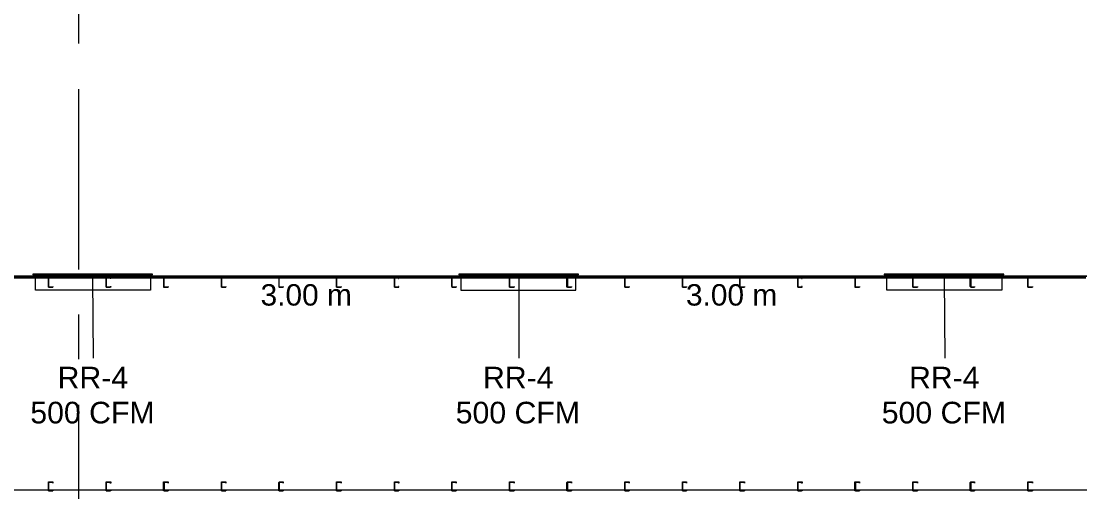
# Model space of a CAD drawing. Header units: metres. Extents: x 29 to 268, y -7 to 151.
# Drawn here: x 46.3 to 53.76, y 34.55 to 37.86 of the extents above; entities that cross this region are included whole.
import ezdxf

# ---------------------------------------------------------------- set-up
doc = ezdxf.new("R2010")
doc.units = ezdxf.units.M
doc.layers.add('HVAC - Ductos', color=5, linetype='Continuous', lineweight=50)
doc.layers.add('PDF2_Geometry', color=7, linetype='Continuous', true_color=0xaaaaaa)
doc.layers.add('PDF2_Text', color=7, linetype='Continuous')
doc.styles.add('PDF Helvetica', font='')
doc.styles.get('PDF Helvetica').set_extended_font_data('Helvetica')

msp = doc.modelspace()

# ---------------------------------------------------------------- linework, layer by layer
at = {"layer": 'HVAC - Ductos', "lineweight": 0}
for points in [[(46.3894, 36.0759), (46.4032, 36.0759), (46.4032, 36.0529), (47.2145, 36.0529), (47.2145, 35.9659), (46.4032, 35.9659), (46.4032, 36.0529), (47.2145, 36.0529), (47.2145, 36.0759), (47.2282, 36.0759), (47.2282, 36.0805), (46.3849, 36.0805), (46.3849, 36.0759), (47.2282, 36.0759)], [(47.2053, 36.0805), (46.4124, 36.0805)], [(46.8066, 36.0529), (46.8112, 35.4891)], [(47.2099, 36.0529), (47.2099, 36.0529)], [(49.387, 36.0759), (50.2304, 36.0759), (50.2304, 36.0805), (49.387, 36.0805), (49.387, 36.0759), (49.4008, 36.0759), (49.4008, 36.0529), (50.212, 36.0529), (49.4008, 36.0529), (49.4008, 35.9659), (50.212, 35.9659), (50.212, 36.0529), (50.212, 36.0759), (50.2258, 36.0759)], [(50.2028, 36.0805), (49.4099, 36.0805)], [(49.8087, 36.0529), (49.8087, 35.4891)], [(50.2074, 36.0529), (50.2074, 36.0529)], [(52.3891, 36.0759), (52.4029, 36.0759), (52.4029, 36.0529), (53.2141, 36.0529), (53.2141, 35.9659), (52.4029, 35.9659), (52.4029, 36.0529), (53.2141, 36.0529), (53.2141, 36.0759), (53.2279, 36.0759), (53.2279, 36.0805), (52.3845, 36.0805), (52.3845, 36.0759), (53.2279, 36.0759)], [(53.205, 36.0805), (52.412, 36.0805)], [(52.8062, 36.0529), (52.8108, 35.4891)], [(53.2095, 36.0529), (53.2095, 36.0529)]]:
    msp.add_lwpolyline(points, dxfattribs=at)
for points in [[(46.5316, 36.0529), (46.4124, 36.0529)], [(46.7699, 36.0529), (46.6094, 36.0529)], [(47.0082, 36.0529), (46.8478, 36.0529)], [(47.2099, 36.0529), (47.0862, 36.0529)], [(49.5337, 36.0529), (49.4099, 36.0529)], [(49.772, 36.0529), (49.6116, 36.0529)], [(50.0104, 36.0529), (49.85, 36.0529)], [(50.2074, 36.0529), (50.0882, 36.0529)], [(52.5312, 36.0529), (52.412, 36.0529)], [(52.7696, 36.0529), (52.6137, 36.0529)], [(53.0079, 36.0529), (52.8474, 36.0529)], [(53.2095, 36.0529), (53.0858, 36.0529)]]:
    msp.add_lwpolyline(points, close=True, dxfattribs=at)
at = {"layer": 'PDF2_Geometry', "lineweight": 0}
for points in [[(46.7057, 38.0192), (46.7057, 37.7029)], [(46.7057, 37.3821), (46.7057, 36.1125)], [(43.6532, 36.0529), (43.6532, 36.0483), (43.6532, 36.0529), (43.6578, 36.0529), (43.6853, 36.0529), (43.6853, 36.0667), (43.887, 36.0667), (44.7303, 36.0667), (46.3849, 36.0667), (47.2282, 36.0667), (49.387, 36.0667), (49.387, 36.0529), (49.387, 36.0667), (50.2304, 36.0667), (52.3845, 36.0667), (53.2279, 36.0667), (55.4875, 36.0667)], [(44.7303, 36.0667), (46.3849, 36.0667), (46.3849, 36.0529), (46.3849, 36.0667), (47.2282, 36.0667), (49.387, 36.0667), (50.2304, 36.0667), (52.3845, 36.0667), (52.3845, 36.0529), (52.3845, 36.0667), (53.2279, 36.0667), (55.4875, 36.0667)], [(46.527, 36.0483), (46.527, 36.0483)], [(49.7766, 36.0483), (49.7766, 36.0483)], [(50.18, 36.0483), (50.18, 36.0483)], [(52.6183, 36.0483), (52.6183, 36.0483)], [(53.0216, 36.0483), (53.0216, 36.0483)], [(46.527, 35.9933), (46.527, 35.9933)], [(49.7766, 35.9933), (49.7766, 35.9933)], [(50.18, 35.9933), (50.18, 35.9933)], [(52.6183, 35.9933), (52.6183, 35.9933)], [(53.0216, 35.9933), (53.0216, 35.9933)], [(46.7057, 35.7963), (46.7057, 35.48)], [(46.7057, 35.1592), (46.7057, 33.8896)], [(47.3062, 34.5587), (46.9028, 34.5587), (46.4949, 34.5587), (46.0916, 34.5587), (45.6836, 34.5587), (45.2803, 34.5587)], [(46.527, 34.6092), (46.527, 34.6092)], [(46.527, 34.5587), (46.527, 34.5587)], [(46.9028, 34.6138), (46.9028, 34.6138)], [(46.9028, 34.5541), (46.9028, 34.5541)], [(46.9028, 34.5541), (46.9028, 34.5541)], [(47.3108, 34.6138), (47.3108, 34.6138)], [(50.1478, 34.5587), (49.7445, 34.5587), (49.3366, 34.5587), (48.9332, 34.5587), (48.5254, 34.5587), (48.122, 34.5587), (47.714, 34.5587), (47.3108, 34.5587)], [(47.3108, 34.5541), (47.3108, 34.5541)], [(47.3382, 34.6092), (47.3382, 34.6092)], [(47.3382, 34.5587), (47.3382, 34.5587)], [(47.714, 34.6138), (47.714, 34.6138)], [(47.714, 34.5541), (47.714, 34.5541)], [(47.714, 34.5541), (47.714, 34.5541)], [(47.7462, 34.6092), (47.7462, 34.6092)], [(47.7462, 34.5587), (47.7462, 34.5587)], [(48.122, 34.6138), (48.122, 34.6138)], [(48.122, 34.5541), (48.122, 34.5541)], [(48.1495, 34.6092), (48.1495, 34.6092)], [(48.1495, 34.5587), (48.1495, 34.5587)], [(48.5574, 34.6092), (48.5574, 34.6092)], [(48.5574, 34.5587), (48.5574, 34.5587)], [(48.9332, 34.6138), (48.9332, 34.6138)], [(48.9332, 34.5541), (48.9332, 34.5541)], [(48.9332, 34.5541), (48.9332, 34.5541)], [(49.3687, 34.6092), (49.3687, 34.6092)], [(49.3687, 34.5587), (49.3687, 34.5587)], [(49.7445, 34.6138), (49.7445, 34.6138)], [(49.7445, 34.5541), (49.7445, 34.5541)], [(49.7445, 34.5541), (49.7445, 34.5541)], [(49.7766, 34.6092), (49.7766, 34.6092)], [(49.7766, 34.5587), (49.7766, 34.5587)], [(50.1524, 34.6138), (50.1524, 34.6138)], [(52.1783, 34.5587), (51.775, 34.5587), (51.367, 34.5587), (50.9637, 34.5587), (50.5558, 34.5587), (50.1524, 34.5587)], [(50.1524, 34.5541), (50.1524, 34.5541)], [(50.18, 34.6092), (50.18, 34.6092)], [(50.18, 34.5587), (50.18, 34.5587)], [(50.5558, 34.6138), (50.5558, 34.6138)], [(50.5558, 34.5541), (50.5558, 34.5541)], [(50.5558, 34.5541), (50.5558, 34.5541)], [(50.5878, 34.6092), (50.5878, 34.6092)], [(50.5878, 34.5587), (50.5878, 34.5587)], [(50.9637, 34.6138), (50.9637, 34.6138)], [(50.9637, 34.5541), (50.9637, 34.5541)], [(50.9637, 34.5541), (50.9637, 34.5541)], [(50.9912, 34.6092), (50.9912, 34.6092)], [(50.9912, 34.5587), (50.9912, 34.5587)], [(51.3991, 34.6092), (51.3991, 34.6092)], [(51.3991, 34.5587), (51.3991, 34.5587)], [(51.775, 34.6138), (51.775, 34.6138)], [(51.775, 34.5541), (51.775, 34.5541)], [(51.775, 34.5541), (51.775, 34.5541)], [(52.1829, 34.6138), (52.1829, 34.6138)], [(52.9895, 34.5587), (52.5862, 34.5587), (52.1829, 34.5587)], [(52.1829, 34.5541), (52.1829, 34.5541)], [(52.2104, 34.6092), (52.2104, 34.6092)], [(52.2104, 34.5587), (52.2104, 34.5587)], [(52.5862, 34.6138), (52.5862, 34.6138)], [(52.5862, 34.5541), (52.5862, 34.5541)], [(52.5862, 34.5541), (52.5862, 34.5541)], [(52.6183, 34.6092), (52.6183, 34.6092)], [(52.6183, 34.5587), (52.6183, 34.5587)], [(52.9941, 34.6138), (52.9941, 34.6138)], [(55.0199, 34.5587), (54.6166, 34.5587), (54.2087, 34.5587), (53.8054, 34.5587), (53.3975, 34.5587), (52.9941, 34.5587)], [(52.9941, 34.5541), (52.9941, 34.5541)], [(53.0216, 34.6092), (53.0216, 34.6092)], [(53.0216, 34.5587), (53.0216, 34.5587)], [(53.3975, 34.6138), (53.3975, 34.6138)], [(53.3975, 34.5541), (53.3975, 34.5541)], [(53.3975, 34.5541), (53.3975, 34.5541)], [(53.4296, 34.6092), (53.4296, 34.6092)], [(53.4296, 34.5587), (53.4296, 34.5587)]]:
    msp.add_lwpolyline(points, dxfattribs=at)
for points in [[(46.3849, 36.0667), (46.3849, 36.0529), (46.119, 36.0529), (46.3849, 36.0529), (46.3849, 36.0667), (44.7303, 36.0667), (44.7303, 36.0529), (44.8724, 36.0529), (44.7303, 36.0529), (44.7303, 36.0667)], [(46.3849, 36.0529), (46.4994, 36.0529)], [(46.4994, 36.0529), (46.4949, 36.0529), (46.4949, 36.0483), (46.4949, 35.9933), (46.4949, 35.9888), (46.4994, 35.9888), (46.527, 35.9888), (46.527, 35.9933), (46.527, 35.9888), (46.4994, 35.9888), (46.4949, 35.9888), (46.4949, 35.9933), (46.4949, 36.0483), (46.4949, 36.0529), (46.4994, 36.0529), (46.527, 36.0529)], [(46.527, 36.0483), (46.527, 36.0529)], [(46.527, 36.0529), (46.9028, 36.0529)], [(46.9349, 36.0483), (46.9303, 36.0483), (46.9303, 36.0529), (46.9028, 36.0529), (46.9028, 36.0483), (46.9028, 35.9933), (46.9028, 35.9888), (46.9303, 35.9888), (46.9303, 35.9933), (46.9349, 35.9933), (46.9349, 35.9888), (46.9028, 35.9888), (46.9028, 35.9933), (46.9028, 36.0483), (46.9028, 36.0529), (46.9349, 36.0529)], [(46.9349, 36.0529), (47.2282, 36.0529), (47.2282, 36.0667), (47.2282, 36.0529)], [(49.387, 36.0667), (49.387, 36.0529), (49.3687, 36.0529), (49.387, 36.0529), (49.387, 36.0667), (47.2282, 36.0667), (47.2282, 36.0529), (47.3108, 36.0529), (47.2282, 36.0529), (47.2282, 36.0667)], [(47.3382, 36.0529), (47.3108, 36.0529), (47.3062, 36.0529), (47.3062, 36.0483), (47.3062, 35.9933), (47.3062, 35.9888), (47.3108, 35.9888), (47.3382, 35.9888), (47.3382, 35.9933), (47.3382, 35.9888), (47.3108, 35.9888), (47.3108, 35.9933), (47.3108, 36.0483), (47.3108, 36.0529), (47.3382, 36.0529), (47.3382, 36.0483)], [(47.714, 36.0529), (47.3382, 36.0529)], [(47.7462, 36.0529), (47.714, 36.0529), (47.714, 36.0483), (47.714, 35.9933), (47.714, 35.9888), (47.7462, 35.9888), (47.7462, 35.9933), (47.7462, 35.9888), (47.714, 35.9888), (47.714, 35.9933), (47.714, 36.0483), (47.714, 36.0529), (47.7462, 36.0529), (47.7462, 36.0483)], [(48.122, 36.0529), (47.7462, 36.0529)], [(48.1495, 36.0529), (48.122, 36.0529), (48.1174, 36.0483), (48.1174, 35.9933), (48.122, 35.9888), (48.1495, 35.9888), (48.1495, 35.9933), (48.1495, 35.9888), (48.122, 35.9888), (48.122, 35.9933), (48.122, 36.0483), (48.122, 36.0529), (48.1495, 36.0529), (48.1495, 36.0483)], [(48.5299, 36.0529), (48.1495, 36.0529)], [(48.5574, 36.0529), (48.5299, 36.0529), (48.5254, 36.0529), (48.5254, 36.0483), (48.5254, 35.9933), (48.5254, 35.9888), (48.5299, 35.9888), (48.5574, 35.9888), (48.5574, 35.9933), (48.5574, 35.9888), (48.5299, 35.9888), (48.5254, 35.9888), (48.5254, 35.9933), (48.5254, 36.0483), (48.5254, 36.0529), (48.5299, 36.0529), (48.5574, 36.0529), (48.5574, 36.0483)], [(48.9332, 36.0529), (48.5574, 36.0529)], [(48.9653, 36.0529), (48.9332, 36.0529), (48.9332, 36.0483), (48.9332, 35.9933), (48.9332, 35.9888), (48.9653, 35.9888), (48.9653, 35.9933), (48.9608, 35.9933), (48.9608, 35.9888), (48.9332, 35.9888), (48.9332, 35.9933), (48.9332, 36.0483), (48.9332, 36.0529), (48.9608, 36.0529), (48.9608, 36.0483), (48.9653, 36.0483)], [(49.3412, 36.0529), (48.9608, 36.0529)], [(49.3687, 36.0529), (49.3412, 36.0529), (49.3366, 36.0529), (49.3366, 36.0483), (49.3366, 35.9933), (49.3366, 35.9888), (49.3412, 35.9888), (49.3687, 35.9888), (49.3687, 35.9933), (49.3687, 35.9888), (49.3412, 35.9888), (49.3366, 35.9933), (49.3366, 36.0483), (49.3412, 36.0529), (49.3687, 36.0529), (49.3687, 36.0483)], [(49.387, 36.0529), (49.7445, 36.0529)], [(49.7445, 36.0529), (49.7445, 36.0483), (49.7445, 35.9933), (49.7445, 35.9888), (49.7766, 35.9888), (49.7766, 35.9933), (49.7766, 35.9888), (49.7445, 35.9888), (49.7445, 35.9933), (49.7445, 36.0483), (49.7445, 36.0529), (49.7766, 36.0529)], [(49.7766, 36.0483), (49.7766, 36.0529)], [(49.7766, 36.0529), (50.1524, 36.0529)], [(50.1524, 36.0529), (50.1524, 36.0483), (50.1524, 35.9933), (50.1524, 35.9888), (50.18, 35.9888), (50.18, 35.9933), (50.18, 35.9888), (50.1524, 35.9888), (50.1478, 35.9888), (50.1478, 35.9933), (50.1478, 36.0483), (50.1478, 36.0529), (50.1524, 36.0529), (50.18, 36.0529)], [(50.18, 36.0529), (50.2304, 36.0529), (50.2304, 36.0667), (50.2304, 36.0529)], [(50.18, 36.0483), (50.18, 36.0529)], [(52.3845, 36.0667), (52.3845, 36.0529), (52.2104, 36.0529), (52.3845, 36.0529), (52.3845, 36.0667), (50.2304, 36.0667), (50.2304, 36.0529), (50.5558, 36.0529), (50.2304, 36.0529), (50.2304, 36.0667)], [(50.5878, 36.0529), (50.5558, 36.0529), (50.5558, 36.0483), (50.5558, 35.9933), (50.5558, 35.9888), (50.5878, 35.9888), (50.5878, 35.9933), (50.5878, 35.9888), (50.5558, 35.9888), (50.5558, 35.9933), (50.5558, 36.0483), (50.5558, 36.0529), (50.5878, 36.0529), (50.5878, 36.0483)], [(50.9637, 36.0529), (50.5878, 36.0529)], [(50.9912, 36.0529), (50.9637, 36.0529), (50.9637, 36.0483), (50.9637, 35.9933), (50.9637, 35.9888), (50.9912, 35.9888), (50.9912, 35.9933), (50.9912, 35.9888), (50.9637, 35.9888), (50.9637, 35.9933), (50.9637, 36.0483), (50.9637, 36.0529), (50.9912, 36.0529), (50.9912, 36.0483)], [(51.3716, 36.0529), (50.9912, 36.0529)], [(51.3991, 36.0529), (51.3716, 36.0529), (51.367, 36.0529), (51.367, 36.0483), (51.367, 35.9933), (51.367, 35.9888), (51.3716, 35.9888), (51.3991, 35.9888), (51.3991, 35.9933), (51.3991, 35.9888), (51.3716, 35.9888), (51.367, 35.9888), (51.367, 35.9933), (51.367, 36.0483), (51.367, 36.0529), (51.3716, 36.0529), (51.3991, 36.0529), (51.3991, 36.0483)], [(51.775, 36.0529), (51.3991, 36.0529)], [(51.807, 36.0529), (51.775, 36.0529), (51.775, 36.0483), (51.775, 35.9933), (51.775, 35.9888), (51.807, 35.9888), (51.807, 35.9933), (51.8024, 35.9933), (51.8024, 35.9888), (51.775, 35.9888), (51.775, 35.9933), (51.775, 36.0483), (51.775, 36.0529), (51.8024, 36.0529), (51.8024, 36.0483), (51.807, 36.0483)], [(52.1829, 36.0529), (51.807, 36.0529)], [(52.2104, 36.0529), (52.1829, 36.0529), (52.1783, 36.0529), (52.1783, 36.0483), (52.1783, 35.9933), (52.1783, 35.9888), (52.1829, 35.9888), (52.2104, 35.9888), (52.2104, 35.9933), (52.2104, 35.9888), (52.1829, 35.9888), (52.1829, 35.9933), (52.1829, 36.0483), (52.1829, 36.0529), (52.2104, 36.0529), (52.2104, 36.0483)], [(52.3845, 36.0529), (52.5862, 36.0529)], [(52.5862, 36.0529), (52.5862, 36.0483), (52.5862, 35.9933), (52.5862, 35.9888), (52.6183, 35.9888), (52.6183, 35.9933), (52.6183, 35.9888), (52.5862, 35.9888), (52.5862, 35.9933), (52.5862, 36.0483), (52.5862, 36.0529), (52.6183, 36.0529)], [(52.6183, 36.0483), (52.6183, 36.0529)], [(52.6183, 36.0529), (52.9941, 36.0529)], [(52.9941, 36.0529), (52.9941, 36.0483), (52.9941, 35.9933), (52.9941, 35.9888), (53.0216, 35.9888), (53.0216, 35.9933), (53.0216, 35.9888), (52.9941, 35.9888), (52.9895, 35.9933), (52.9895, 36.0483), (52.9941, 36.0529), (53.0216, 36.0529)], [(53.0216, 36.0529), (53.2279, 36.0529), (53.2279, 36.0667), (53.2279, 36.0529)], [(53.0216, 36.0483), (53.0216, 36.0529)], [(55.4875, 36.0667), (55.4875, 36.0529), (55.4599, 36.0529), (55.4875, 36.0529), (55.4875, 36.0667), (53.2279, 36.0667), (53.2279, 36.0529), (53.3975, 36.0529), (53.2279, 36.0529), (53.2279, 36.0667)], [(53.4296, 36.0529), (53.3975, 36.0529), (53.3975, 36.0483), (53.3975, 35.9933), (53.3975, 35.9888), (53.4296, 35.9888), (53.4296, 35.9933), (53.4296, 35.9888), (53.3975, 35.9888), (53.3975, 35.9933), (53.3975, 36.0483), (53.3975, 36.0529), (53.4296, 36.0529), (53.4296, 36.0483)], [(53.8054, 36.0529), (53.4296, 36.0529)], [(46.4994, 34.5541), (46.4949, 34.5541), (46.4949, 34.6138), (46.4949, 34.6183), (46.4994, 34.6183), (46.527, 34.6183), (46.527, 34.6092), (46.527, 34.6138), (46.4994, 34.6138), (46.4949, 34.6138), (46.4949, 34.5541), (46.4994, 34.5541), (46.527, 34.5541)], [(46.9028, 34.5541), (46.9028, 34.6138), (46.9028, 34.6183), (46.9349, 34.6183), (46.9349, 34.6092), (46.9303, 34.6092), (46.9303, 34.6138), (46.9028, 34.6138), (46.9028, 34.5541), (46.9303, 34.5541), (46.9303, 34.5587), (46.9349, 34.5587), (46.9349, 34.5541)], [(47.3108, 34.5541), (47.3062, 34.5541), (47.3062, 34.6138), (47.3062, 34.6183), (47.3108, 34.6183), (47.3382, 34.6183), (47.3382, 34.6092), (47.3382, 34.6138), (47.3108, 34.6138), (47.3108, 34.5541), (47.3382, 34.5541)], [(47.714, 34.5541), (47.714, 34.6138), (47.714, 34.6183), (47.7462, 34.6183), (47.7462, 34.6092), (47.7462, 34.6138), (47.714, 34.6138), (47.714, 34.5541), (47.7462, 34.5541)], [(48.122, 34.5541), (48.1174, 34.5541), (48.1174, 34.6138), (48.122, 34.6183), (48.1495, 34.6183), (48.1495, 34.6092), (48.1495, 34.6138), (48.122, 34.6138), (48.122, 34.5541), (48.1495, 34.5541)], [(48.5299, 34.5541), (48.5254, 34.5541), (48.5254, 34.6138), (48.5254, 34.6183), (48.5299, 34.6183), (48.5574, 34.6183), (48.5574, 34.6092), (48.5574, 34.6138), (48.5299, 34.6138), (48.5254, 34.6138), (48.5254, 34.5541), (48.5299, 34.5541), (48.5574, 34.5541)], [(48.9332, 34.5541), (48.9332, 34.6138), (48.9332, 34.6183), (48.9653, 34.6183), (48.9653, 34.6092), (48.9608, 34.6092), (48.9608, 34.6138), (48.9332, 34.6138), (48.9332, 34.5541), (48.9608, 34.5541), (48.9608, 34.5587), (48.9653, 34.5587), (48.9653, 34.5541)], [(49.3412, 34.5541), (49.3366, 34.5541), (49.3366, 34.6138), (49.3366, 34.6183), (49.3412, 34.6183), (49.3687, 34.6183), (49.3687, 34.6092), (49.3687, 34.6138), (49.3412, 34.6138), (49.3366, 34.6138), (49.3366, 34.5541), (49.3412, 34.5541), (49.3687, 34.5541)], [(49.7445, 34.5541), (49.7445, 34.6138), (49.7445, 34.6183), (49.7766, 34.6183), (49.7766, 34.6092), (49.7766, 34.6138), (49.7445, 34.6138), (49.7445, 34.5541), (49.7766, 34.5541)], [(50.1524, 34.5541), (50.1478, 34.5541), (50.1478, 34.6138), (50.1524, 34.6183), (50.18, 34.6183), (50.18, 34.6092), (50.18, 34.6138), (50.1524, 34.6138), (50.1524, 34.5541), (50.18, 34.5541)], [(50.5558, 34.5541), (50.5558, 34.6138), (50.5558, 34.6183), (50.5878, 34.6183), (50.5878, 34.6092), (50.5878, 34.6138), (50.5558, 34.6138), (50.5558, 34.5541), (50.5878, 34.5541)], [(50.9637, 34.5541), (50.9637, 34.6138), (50.9637, 34.6183), (50.9912, 34.6183), (50.9912, 34.6092), (50.9912, 34.6138), (50.9637, 34.6138), (50.9637, 34.5541), (50.9912, 34.5541)], [(51.3716, 34.5541), (51.367, 34.5541), (51.367, 34.6138), (51.367, 34.6183), (51.3716, 34.6183), (51.3991, 34.6183), (51.3991, 34.6092), (51.3991, 34.6138), (51.3716, 34.6138), (51.367, 34.6138), (51.367, 34.5541), (51.3716, 34.5541), (51.3991, 34.5541)], [(51.775, 34.5541), (51.775, 34.6138), (51.775, 34.6183), (51.807, 34.6183), (51.807, 34.6092), (51.8024, 34.6092), (51.8024, 34.6138), (51.775, 34.6138), (51.775, 34.5541), (51.8024, 34.5541), (51.8024, 34.5587), (51.807, 34.5587), (51.807, 34.5541)], [(52.1829, 34.5541), (52.1783, 34.5541), (52.1783, 34.6138), (52.1783, 34.6183), (52.1829, 34.6183), (52.2104, 34.6183), (52.2104, 34.6092), (52.2104, 34.6138), (52.1829, 34.6138), (52.1829, 34.5541), (52.2104, 34.5541)], [(52.5862, 34.5541), (52.5862, 34.6138), (52.5862, 34.6183), (52.6183, 34.6183), (52.6183, 34.6092), (52.6183, 34.6138), (52.5862, 34.6138), (52.5862, 34.5541), (52.6183, 34.5541)], [(52.9941, 34.5541), (52.9895, 34.5541), (52.9895, 34.6138), (52.9941, 34.6183), (53.0216, 34.6183), (53.0216, 34.6092), (53.0216, 34.6138), (52.9941, 34.6138), (52.9941, 34.5541), (53.0216, 34.5541)], [(53.3975, 34.5541), (53.3975, 34.6138), (53.3975, 34.6183), (53.4296, 34.6183), (53.4296, 34.6092), (53.4296, 34.6138), (53.3975, 34.6138), (53.3975, 34.5541), (53.4296, 34.5541)], [(46.527, 34.5587), (46.527, 34.5541)], [(47.3382, 34.5587), (47.3382, 34.5541)], [(47.7462, 34.5587), (47.7462, 34.5541)], [(48.1495, 34.5587), (48.1495, 34.5541)], [(48.5574, 34.5587), (48.5574, 34.5541)], [(49.3687, 34.5587), (49.3687, 34.5541)], [(49.7766, 34.5587), (49.7766, 34.5541)], [(50.18, 34.5587), (50.18, 34.5541)], [(50.5878, 34.5587), (50.5878, 34.5541)], [(50.9912, 34.5587), (50.9912, 34.5541)], [(51.3991, 34.5587), (51.3991, 34.5541)], [(52.2104, 34.5587), (52.2104, 34.5541)], [(52.6183, 34.5587), (52.6183, 34.5541)], [(53.0216, 34.5587), (53.0216, 34.5541)], [(53.4296, 34.5587), (53.4296, 34.5541)]]:
    msp.add_lwpolyline(points, close=True, dxfattribs=at)
at = {"layer": 'PDF2_Geometry', "color": 254, "lineweight": 0, "true_color": 0xd2d2d2}
for points in [[(48.9562, 36.0529), (48.9562, 36.0529)], [(50.5878, 36.0483), (50.5878, 36.0529)], [(50.9637, 36.0437), (50.9637, 36.0437)], [(50.9683, 36.0529), (50.9683, 36.0529)], [(48.5254, 36.0025), (48.5254, 36.0025)], [(48.9332, 36.0255), (48.9332, 36.0255)], [(50.5558, 36.0209), (50.5558, 36.0209)], [(53.4204, 35.9888), (53.4204, 35.9888)], [(46.5178, 34.6138), (46.5178, 34.6183)], [(48.1449, 34.6138), (48.1495, 34.6183)], [(48.5299, 34.6183), (48.5299, 34.6183)], [(50.157, 34.6138), (50.157, 34.6183)], [(46.4949, 34.5954), (46.4949, 34.5954)], [(48.1174, 34.5909), (48.122, 34.5909)], [(48.5254, 34.6138), (48.5254, 34.6138)], [(50.1478, 34.6092), (50.1524, 34.6092)], [(50.9774, 34.5541), (50.982, 34.5541)], [(52.6091, 34.5541), (52.6091, 34.5541)], [(52.9941, 34.5541), (52.9941, 34.5541)]]:
    msp.add_lwpolyline(points, dxfattribs=at)

# ---------------------------------------------------------------- texts
at = {"layer": 'PDF2_Text', "lineweight": 0, "attachment_point": 4, "style": 'PDF Helvetica'}
for s, insert, char_height in [('3.00 m', (47.9898, 35.9327), 0.15059), ('3.00 m', (50.9874, 35.9327), 0.15059), ('RR-4', (46.5597, 35.3513), 0.15247), ('RR-4', (49.5573, 35.3513), 0.15247), ('RR-4', (52.5595, 35.3513), 0.15247), ('500 CFM', (46.3672, 35.1038), 0.15247), ('500 CFM', (49.3648, 35.1038), 0.15247), ('500 CFM', (52.367, 35.1038), 0.15247)]:
    msp.add_mtext(s, dxfattribs=dict(at, insert=insert, char_height=char_height))

doc.saveas('drawing.dxf')
